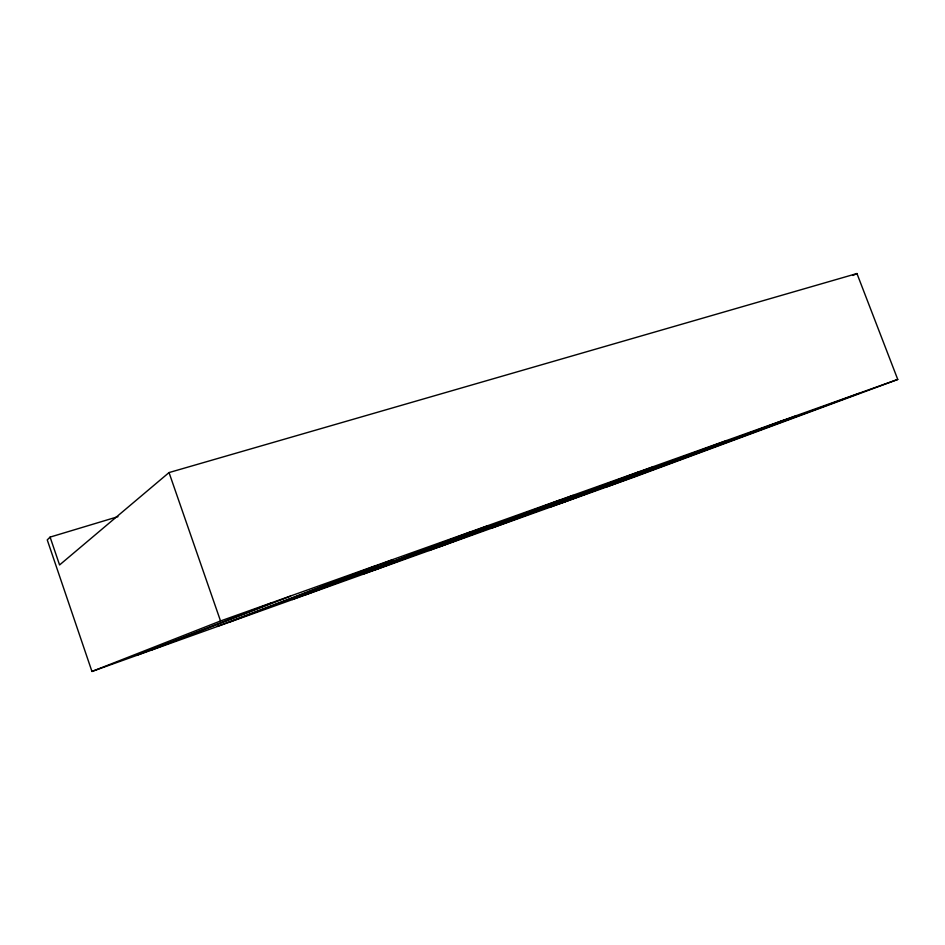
<?xml version="1.0" encoding="UTF-8"?>
<svg xmlns="http://www.w3.org/2000/svg" width="945" height="945" viewBox="0 0 945 945"><rect width="100%" height="100%" fill="white"/><g stroke="black" fill="none" stroke-linecap="round" stroke-linejoin="round"><path stroke-width="1.42" d="M50.097 537.103L47.25 539.902L91.948 671.458L635.217 476.729L897.75 379.453L856.95 273.542L169.037 472.571L59.57 564.956L50.097 537.103L117.96 516.679M852.981 275.467L856.95 273.542M91.948 671.458L220.528 620.971L897.75 379.453M137.592 654.991L272.278 602.674M151.424 650.03L290.493 596.177M217.385 626.381L376.24 565.594M230.367 621.739L392.884 559.653M292.277 599.543L471.46 531.622M304.467 595.185L486.758 526.164M362.679 574.312L559.027 500.389M374.149 570.201L573.119 495.369M428.995 550.545L639.824 471.567M439.815 546.671L652.841 466.924M491.577 528.113L726.658 440.594M550.722 506.922L783.984 420.147M560.385 503.461L795.217 416.143M606.702 486.864L859.04 393.38M169.037 472.571L220.528 620.971"/></g></svg>
